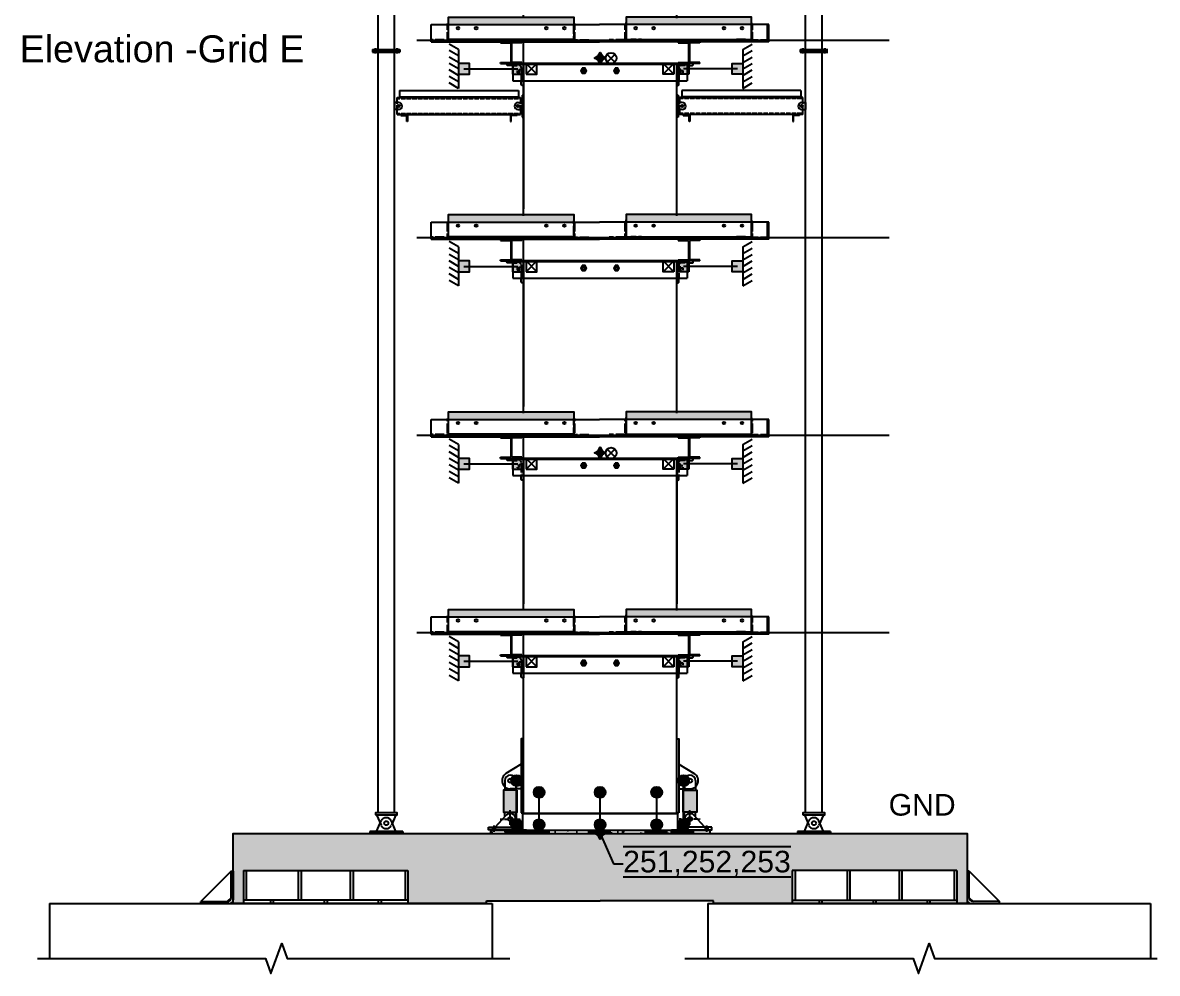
# Model space of a CAD drawing. Header units: millimetres. Extents: x -79526 to 153901, y -45620 to 21119.
# Drawn here: x 78664 to 89177, y -1340 to 7465 of the extents above; entities that cross this region are included whole.
import ezdxf
from ezdxf import colors
from ezdxf.entities.mleader import LeaderData, LeaderLine
from ezdxf.math import Vec2, Vec3

# ---------------------------------------------------------------- set-up
doc = ezdxf.new("R2010")
doc.units = ezdxf.units.MM
doc.header["$MEASUREMENT"] = 0
for name, pattern in [('ACAD_ISO02W100', [15, 12, -3]), ('CENTER', [50.8, 31.75, -6.35, 6.35, -6.35]), ('DASHED', [19.05, 12.7, -6.35])]:
    doc.linetypes.add(name, pattern=pattern)
for name, color, linetype in [('center', 7, 'CENTER'), ('colum', 154, 'Continuous'), ('Dashed', 7, 'DASHED'), ('greygrid', 252, 'CENTER'), ('Note', 7, 'Continuous'), ('Plot', 254, 'Continuous'), ('SolidLine', 7, 'Continuous'), ('truss', 250, 'Continuous')]:
    doc.layers.add(name, color=color, linetype=linetype)
doc.styles.get("Standard").update_dxf_attribs({"font": 'arial.ttf'})
pattern_1 = [(45, (4922.72226, -7307.97523), (-0.08838834765, 0.08838834765), [])]

# ---------------------------------------------------------------- blocks, each defined once
blk = doc.blocks.new('*U153')
at = {"true_color": 0xadddf7}
h = blk.add_hatch(color=141, dxfattribs=at)
h.dxf.hatch_style = 1
h.paths.add_polyline_path([(-1403, 740), (-1403, 670), (-243, 670), (-243, 740)])
h = blk.add_hatch(color=141, dxfattribs=at)
h.dxf.hatch_style = 1
h.paths.add_polyline_path([(243, 740), (243, 670), (1403, 670), (1403, 740)])
at = {"linetype": 'ACAD_ISO02W100', "ltscale": 0.2}
for p, q in [((-808, 291), (-748, 291)), ((-730, 273), (-730, 150)), ((730, 273), (730, 150)), ((808, 291), (748, 291))]:
    blk.add_line(p, q, dxfattribs=at)
at = {"layer": 'Note', "ltscale": 0.2}
for points in [[(-165, 266), (-178, 243), (-165, 221), (-139, 221), (-127, 243), (-139, 266)], [(139, 266), (127, 243), (139, 221), (165, 221), (178, 243), (165, 266)]]:
    blk.add_lwpolyline(points, close=True, dxfattribs=at)
at = {"layer": 'Plot', "lineweight": -2, "ltscale": 0.2}
for p, q in [((-711, 740), (-711, 1100)), ((711, 740), (711, 1100)), ((-711, -1100), (-711, 510)), ((711, -1100), (711, 310))]:
    blk.add_line(p, q, dxfattribs=at)
at = {"layer": 'Plot', "ltscale": 0.2}
for p, q in [((-1564, 670), (-6, 670)), ((-1564, 510), (-1564, 670)), ((1552, 670), (-6, 670)), ((1564, 670), (6, 670)), ((1552, 510), (1552, 670)), ((1564, 510), (1564, 670)), ((-1564, 520), (-1564, 625)), ((-1564, 510), (-1564, 615)), ((1552, 520), (1552, 625)), ((1552, 510), (1552, 615)), ((1564, 520), (1564, 625)), ((1564, 510), (1564, 615)), ((-1564, 520), (-6, 520)), ((-1564, 510), (-6, 510)), ((-924, 510), (-724, 510)), ((-924, 510), (-924, 500)), ((-924, 500), (-828, 500)), ((-828, 500), (-828, 320)), ((-724, 500), (-820, 500)), ((-820, 500), (-820, 320)), ((-724, 510), (-724, 500)), ((-634, 520), (-634, 510)), ((-626, 520), (-626, 510)), ((-617, 520), (-617, 510)), ((1552, 520), (-6, 520)), ((1552, 510), (-6, 510)), ((1564, 520), (6, 520)), ((1564, 510), (6, 510)), ((617, 520), (617, 510)), ((626, 520), (626, 510)), ((634, 520), (634, 510)), ((924, 510), (724, 510)), ((724, 510), (724, 500)), ((724, 500), (820, 500)), ((820, 500), (820, 320)), ((924, 500), (828, 500)), ((828, 500), (828, 320)), ((924, 510), (924, 500)), ((-924, 310), (-924, 320)), ((-924, 320), (-828, 320)), ((-724, 320), (-820, 320)), ((-776, 320), (-784, 320)), ((-724, 310), (-724, 320)), ((724, 310), (724, 320)), ((724, 320), (820, 320)), ((776, 320), (784, 320)), ((924, 320), (828, 320)), ((924, 310), (924, 320)), ((-924, 310), (-724, 310)), ((808, 310), (-808, 310)), ((-808, 310), (-808, 150)), ((808, 300), (-808, 300)), ((711, 310), (-711, 310)), ((924, 310), (724, 310)), ((808, 310), (808, 150)), ((808, 310), (808, 150)), ((-808, 150), (808, 150))]:
    blk.add_line(p, q, dxfattribs=at)
at = {"layer": 'Plot', "linetype": 'ACAD_ISO02W100', "ltscale": 0.2}
for p, q in [((-1413, 530), (-1413, 680)), ((-1403, 680), (-1413, 680)), ((-1403, 649), (-1413, 649)), ((-1403, 638), (-1413, 638)), ((-1403, 520), (-1403, 680)), ((-244, 520), (-244, 680)), ((-244, 680), (-234, 680)), ((-244, 649), (-234, 649)), ((-244, 638), (-234, 638)), ((-234, 530), (-234, 680)), ((234, 530), (234, 680)), ((244, 680), (234, 680)), ((244, 649), (234, 649)), ((244, 638), (234, 638)), ((244, 520), (244, 680)), ((1403, 520), (1403, 680)), ((1403, 680), (1413, 680)), ((1403, 649), (1413, 649)), ((1403, 638), (1413, 638)), ((1413, 530), (1413, 680)), ((-1413, 530), (-1563, 530)), ((-1563, 520), (-1563, 530)), ((-1538, 520), (-1538, 530)), ((-1529, 520), (-1529, 530)), ((-1520, 520), (-1520, 530)), ((-1452, 520), (-1452, 530)), ((-1443, 520), (-1443, 530)), ((-1434, 520), (-1434, 530)), ((-1403, 627), (-1413, 627)), ((-1364, 520), (-1364, 532)), ((-1364, 532), (-1264, 532)), ((-1264, 532), (-1264, 520)), ((-384, 520), (-384, 532)), ((-384, 532), (-284, 532)), ((-284, 532), (-284, 520)), ((-244, 627), (-234, 627)), ((-234, 530), (-84, 530)), ((-213, 520), (-213, 530)), ((-204, 520), (-204, 530)), ((-195, 520), (-195, 530)), ((-127, 520), (-127, 530)), ((-118, 520), (-118, 530)), ((-109, 520), (-109, 530)), ((-84, 520), (-84, 530)), ((234, 530), (84, 530)), ((84, 520), (84, 530)), ((109, 520), (109, 530)), ((118, 520), (118, 530)), ((127, 520), (127, 530)), ((195, 520), (195, 530)), ((204, 520), (204, 530)), ((213, 520), (213, 530)), ((244, 627), (234, 627)), ((384, 532), (284, 532)), ((284, 532), (284, 520)), ((384, 520), (384, 532)), ((1364, 532), (1264, 532)), ((1264, 532), (1264, 520)), ((1364, 520), (1364, 532)), ((1403, 627), (1413, 627)), ((1413, 530), (1563, 530)), ((1434, 520), (1434, 530)), ((1443, 520), (1443, 530)), ((1452, 520), (1452, 530)), ((1520, 520), (1520, 530)), ((1529, 520), (1529, 530)), ((1538, 520), (1538, 530)), ((1563, 520), (1563, 530)), ((-1403, 520), (-1563, 520)), ((-1537, 520), (-1537, 510)), ((-1529, 520), (-1529, 510)), ((-1520, 520), (-1520, 510)), ((-1452, 520), (-1452, 510)), ((-1444, 520), (-1444, 510)), ((-1435, 520), (-1435, 510)), ((-897, 520), (-897, 510)), ((-897, 510), (-897, 500)), ((-889, 520), (-889, 510)), ((-880, 520), (-880, 510)), ((-880, 500), (-880, 510)), ((-767, 520), (-767, 510)), ((-767, 510), (-767, 500)), ((-767, 510), (-767, 500)), ((-759, 500), (-767, 500)), ((-759, 520), (-759, 510)), ((-759, 510), (-759, 500)), ((-750, 520), (-750, 510)), ((-750, 500), (-750, 510)), ((-244, 520), (-84, 520)), ((-212, 520), (-212, 510)), ((-204, 520), (-204, 510)), ((-195, 520), (-195, 510)), ((-127, 520), (-127, 510)), ((-119, 520), (-119, 510)), ((-110, 520), (-110, 510)), ((244, 520), (84, 520)), ((110, 520), (110, 510)), ((119, 520), (119, 510)), ((127, 520), (127, 510)), ((195, 520), (195, 510)), ((204, 520), (204, 510)), ((212, 520), (212, 510)), ((750, 520), (750, 510)), ((750, 500), (750, 510)), ((759, 520), (759, 510)), ((759, 510), (759, 500)), ((759, 500), (767, 500)), ((767, 520), (767, 510)), ((767, 510), (767, 500)), ((767, 510), (767, 500)), ((880, 520), (880, 510)), ((880, 500), (880, 510)), ((889, 520), (889, 510)), ((897, 520), (897, 510)), ((897, 510), (897, 500)), ((1403, 520), (1563, 520)), ((1435, 520), (1435, 510)), ((1444, 520), (1444, 510)), ((1452, 520), (1452, 510)), ((1520, 520), (1520, 510)), ((1529, 520), (1529, 510)), ((1537, 520), (1537, 510)), ((-767, 310), (-767, 320)), ((-759, 320), (-767, 320)), ((-767, 310), (-767, 320)), ((-759, 310), (-759, 320)), ((-750, 320), (-750, 310)), ((750, 320), (750, 310)), ((759, 320), (767, 320)), ((759, 310), (759, 320)), ((767, 310), (767, 320)), ((767, 310), (767, 320)), ((-764, 310), (-773, 310)), ((-770, 300), (-770, 310)), ((-759, 300), (-759, 310)), ((-748, 300), (-748, 310)), ((748, 300), (748, 310)), ((759, 300), (759, 310)), ((764, 310), (773, 310)), ((770, 300), (770, 310))]:
    blk.add_line(p, q, dxfattribs=at)
at = {"layer": 'Plot', "ltscale": 0.2}
for points in [[(-243, 533), (-1403, 533), (-1403, 740), (-243, 740)], [(243, 533), (1403, 533), (1403, 740), (243, 740)]]:
    blk.add_lwpolyline(points, close=True, dxfattribs=at)
for points in [[(-808, 291), (-854, 291, -0.414214), (-863, 300), (-863, 310), (-711, 310), (-711, 107)], [(808, 291), (854, 291, 0.414214), (863, 300), (863, 310), (711, 310), (711, 107)], [(-711, 107), (-721, 107, -0.414214), (-730, 116), (-730, 150, 0.414214)], [(711, 107), (721, 107, 0.414214), (730, 116), (730, 150, -0.414214)]]:
    blk.add_lwpolyline(points, format="xyb", dxfattribs=at)
at = {"layer": 'Plot', "linetype": 'ACAD_ISO02W100', "ltscale": 0.2}
for points in [[(-730, 273, 0.414214), (-748, 291)], [(730, 273, -0.414214), (748, 291)]]:
    blk.add_lwpolyline(points, format="xyb", dxfattribs=at)
at = {"layer": 'Plot', "ltscale": 0.2}
for centre, radius in [((-1316, 637), 11), ((-1148, 637), 11), ((-1148, 637), 11), ((-498, 637), 11), ((-330, 637), 11), ((330, 637), 11), ((498, 637), 11), ((1148, 637), 11), ((1148, 637), 11), ((1316, 637), 11), ((-152, 243), 11.1), ((152, 243), 11.1)]:
    blk.add_circle(centre, radius, dxfattribs=at)
at = {"layer": 'SolidLine', "linetype": 'ACAD_ISO02W100', "ltscale": 0.2}
for p, q in [((-749, 245), (-768, 245)), ((-768, 245), (-768, 223)), ((-768, 223), (-749, 223)), ((-730, 234), (-749, 234)), ((730, 234), (749, 234)), ((749, 245), (768, 245)), ((768, 223), (749, 223)), ((768, 245), (768, 223))]:
    blk.add_line(p, q, dxfattribs=at)
for points in [[(-730, 215), (-749, 215), (-749, 253), (-730, 253)], [(730, 215), (749, 215), (749, 253), (730, 253)]]:
    blk.add_lwpolyline(points, close=True, dxfattribs=at)
blk = doc.blocks.new('*U152')
at = {"color": 0, "linetype": 'ByBlock', "lineweight": -2, "transparency": 16777216}
for p in [(0, 12801.6), (0, 10972.8), (0, 9144), (0, 7315.2), (0, 5486.4), (0, 3657.6), (0, 1828.8), (0, 0)]:
    blk.add_blockref('*U153', p, dxfattribs=at)

msp = doc.modelspace()

# ---------------------------------------------------------------- hatches: boundary and pattern name
h = msp.add_hatch(color=1)
h.dxf.hatch_style = 1
h.paths.add_polyline_path([(83996, 7157), (84014, 7189), (84033, 7157), (84066, 7138), (84033, 7119), (84014, 7087), (83996, 7119), (83963, 7138)])
h = msp.add_hatch(color=1)
h.dxf.hatch_style = 1
h.paths.add_polyline_path([(82703, 6987), (82803, 6987), (82803, 7087), (82703, 7087)])
h.paths.add_polyline_path([(83203, 6987), (83303, 6987), (83303, 7087), (83203, 7087)])
edge = h.paths.add_edge_path()
edge.add_line((82753, 7037), (83253, 7037))
h = msp.add_hatch(color=1)
h.dxf.hatch_style = 1
h.paths.add_polyline_path([(85337, 6987), (85237, 6987), (85237, 7087), (85337, 7087)])
h.paths.add_polyline_path([(84837, 6987), (84737, 6987), (84737, 7087), (84837, 7087)])
edge = h.paths.add_edge_path()
edge.add_line((85287, 7037), (84787, 7037))
h = msp.add_hatch(color=1)
h.dxf.hatch_style = 1
h.paths.add_polyline_path([(82703, 5158), (82803, 5158), (82803, 5258), (82703, 5258)])
h.paths.add_polyline_path([(83203, 5158), (83303, 5158), (83303, 5258), (83203, 5258)])
edge = h.paths.add_edge_path()
edge.add_line((82753, 5208), (83253, 5208))
h = msp.add_hatch(color=1)
h.dxf.hatch_style = 1
h.paths.add_polyline_path([(85337, 5158), (85237, 5158), (85237, 5258), (85337, 5258)])
h.paths.add_polyline_path([(84837, 5158), (84737, 5158), (84737, 5258), (84837, 5258)])
edge = h.paths.add_edge_path()
edge.add_line((85287, 5208), (84787, 5208))
h = msp.add_hatch(color=1)
h.dxf.hatch_style = 1
h.paths.add_polyline_path([(83996, 3499), (84014, 3532), (84033, 3499), (84066, 3480), (84033, 3462), (84014, 3429), (83996, 3462), (83963, 3480)])
h = msp.add_hatch(color=1)
h.dxf.hatch_style = 1
h.paths.add_polyline_path([(82703, 3329), (82803, 3329), (82803, 3429), (82703, 3429)])
h.paths.add_polyline_path([(83203, 3329), (83303, 3329), (83303, 3429), (83203, 3429)])
edge = h.paths.add_edge_path()
edge.add_line((82753, 3379), (83253, 3379))
h = msp.add_hatch(color=1)
h.dxf.hatch_style = 1
h.paths.add_polyline_path([(85337, 3329), (85237, 3329), (85237, 3429), (85337, 3429)])
h.paths.add_polyline_path([(84837, 3329), (84737, 3329), (84737, 3429), (84837, 3429)])
edge = h.paths.add_edge_path()
edge.add_line((85287, 3379), (84787, 3379))
h = msp.add_hatch(color=1)
h.dxf.hatch_style = 1
h.paths.add_polyline_path([(82703, 1500), (82803, 1500), (82803, 1600), (82703, 1600)])
h.paths.add_polyline_path([(83203, 1500), (83303, 1500), (83303, 1600), (83203, 1600)])
edge = h.paths.add_edge_path()
edge.add_line((82753, 1550), (83253, 1550))
h = msp.add_hatch(color=1)
h.dxf.hatch_style = 1
h.paths.add_polyline_path([(85337, 1500), (85237, 1500), (85237, 1600), (85337, 1600)])
h.paths.add_polyline_path([(84837, 1500), (84737, 1500), (84737, 1600), (84837, 1600)])
edge = h.paths.add_edge_path()
edge.add_line((85287, 1550), (84787, 1550))
h = msp.add_hatch()
h.set_pattern_fill('ANSI31', color=1)
h.set_pattern_definition(pattern_1)
edge = h.paths.add_edge_path()
edge.add_arc((83241, 446), 50, 180, 540, ccw=False)
edge = h.paths.add_edge_path()
edge.add_arc((83241, 37), 50, 180, 540, ccw=False)
h = msp.add_hatch()
h.set_pattern_fill('ANSI31', color=1)
h.set_pattern_definition(pattern_1)
edge = h.paths.add_edge_path()
edge.add_arc((84788, 446), 50, 0, 360)
edge = h.paths.add_edge_path()
edge.add_arc((84788, 37), 50, 0, 360)
h = msp.add_hatch()
h.set_pattern_fill('ANSI31', color=1)
h.set_pattern_definition([(45, (3584.33103, -7567.50449), (-0.08838834765, 0.08838834765), [])])
edge = h.paths.add_edge_path()
edge.add_arc((83449, 337), 50, 0, 360)
edge = h.paths.add_edge_path()
edge.add_arc((83449, 37), 50, 0, 360)
h = msp.add_hatch()
h.set_pattern_fill('ANSI31', color=1)
h.set_pattern_definition([(45, (4149.33942, -7567.50449), (-0.08838834765, 0.08838834765), [])])
edge = h.paths.add_edge_path()
edge.add_arc((84014, 337), 50, 0, 360)
edge = h.paths.add_edge_path()
edge.add_arc((84014, 37), 50, 0, 360)
h = msp.add_hatch()
h.set_pattern_fill('ANSI31', color=1)
h.set_pattern_definition([(45, (4674.17323, -7567.50449), (-0.08838834765, 0.08838834765), [])])
edge = h.paths.add_edge_path()
edge.add_arc((84539, 337), 50, 0, 360)
edge = h.paths.add_edge_path()
edge.add_arc((84539, 37), 50, 0, 360)
h = msp.add_hatch(color=1)
h.dxf.hatch_style = 1
h.paths.add_polyline_path([(83996, -26), (84014, 7), (84033, -26), (84066, -44), (84033, -63), (84014, -96), (83996, -63), (83963, -44)])
at = {"layer": 'Plot', "ltscale": 0.1}
h = msp.add_hatch(color=9, dxfattribs=at)
h.dxf.hatch_style = 1
h.paths.add_polyline_path([(83119, 357), (83182, 357), (83182, 153), (83119, 153)])
h.paths.add_polyline_path([(83182, 357), (83246, 357), (83246, 153), (83182, 153)])
h = msp.add_hatch(color=9, dxfattribs=at)
h.dxf.hatch_style = 1
h.paths.add_polyline_path([(84910, 357), (84847, 357), (84847, 153), (84910, 153)])
h.paths.add_polyline_path([(84847, 357), (84783, 357), (84783, 153), (84847, 153)])
h = msp.add_hatch(color=9, dxfattribs=at)
h.dxf.hatch_style = 1
h.paths.add_polyline_path([(82033, -44), (81881, -44), (80614, -44), (80614, -694), (80710, -694), (80710, -389), (82033, -389)])
h.paths.add_polyline_path([(83303, -44), (82033, -44), (82033, -389), (82234, -389), (82234, -694), (82963, -694), (82963, -669), (83303, -669)])
h.paths.add_polyline_path([(84014, -44), (83303, -44), (83303, -669), (84014, -669)])
h.paths.add_polyline_path([(84726, -44), (84014, -44), (84014, -669), (84726, -669)])
h.paths.add_polyline_path([(85996, -44), (84726, -44), (84726, -669), (85065, -669), (85065, -694), (85795, -694), (85795, -389), (85821, -389), (85996, -389)])
h.paths.add_polyline_path([(87414, -44), (85996, -44), (85996, -389), (87319, -389), (87319, -694), (87414, -694)])
h = msp.add_hatch(dxfattribs=at)
h.set_pattern_fill('AR-CONC', color=256, scale=0.9)
h.set_pattern_definition([(50, (151568.3, -172734.33), (163.9662, -14.34518), [17.145, -188.595]), (355, (151568.3, -172734.33), (-31.71908, 171.95116), [13.716, -150.87653]), (100.45144, (151581.96, -172735.53), (132.24712, 157.60598), [14.57101, -160.28122]), (46.1842, (151568.3, -172688.61), (243.97114, -37.8381), [25.7175, -282.8925]), (96.63556, (151588.63, -172691.77), (213.66372, 222.6835), [21.85652, -240.42205]), (351.18415, (151568.3, -172688.61), (213.66372, 222.6835), [20.57397, -226.31376]), (21, (151591.16, -172700.04), (136.45295, -92.03868), [17.145, -188.595]), (326, (151591.16, -172700.04), (55.62183, 165.76917), [13.716, -150.876]), (71.451445, (151602.53, -172707.71), (192.07478, 73.73049), [14.57101, -160.28094]), (37.5, (151568.3, -172734.335), (2.779743, 76.099535), [0, -149.0472, 0, -153.162, 0, -151.4475]), (7.5, (151568.3, -172734.335), (60.137696, 90.162517), [0, -87.3252, 0, -145.6182, 0, -57.7215]), (327.5, (151517.32, -172734.335), (122.031536, -5.15587), [0, -57.15, 0, -178.308, 0, -236.601]), (317.5, (151494.46, -172734.33), (133.316263, 22.88384), [0, -74.295, 0, -118.4148, 0, -168.021])])
h.paths.add_polyline_path([(85030, -44), (85030, -13), (82998, -13), (82998, -44)])

# ---------------------------------------------------------------- linework, layer by layer
at = {"color": 1}
for p, q in [((82703, 7217), (82617, 7267)), ((85337, 7217), (85423, 7267)), ((82703, 7157), (82617, 7207)), ((82703, 7217), (82703, 7037)), ((85337, 7217), (85337, 7037)), ((85337, 7157), (85423, 7207)), ((82703, 7097), (82617, 7147)), ((82703, 7037), (82617, 7087)), ((83429, 7087), (83329, 6987)), ((83329, 7087), (83429, 6987)), ((84599, 7087), (84699, 6987)), ((84699, 7087), (84599, 6987)), ((85337, 7097), (85423, 7147)), ((85337, 7037), (85423, 7087)), ((82703, 6977), (82617, 7027)), ((82703, 6917), (82617, 6967)), ((82703, 7037), (82703, 6857)), ((82753, 7037), (83253, 7037)), ((83303, 7037), (83303, 5740)), ((85287, 7037), (84787, 7037)), ((85337, 7037), (85337, 6857)), ((85337, 6977), (85423, 7027)), ((85337, 6917), (85423, 6967)), ((82703, 6857), (82617, 6907)), ((85337, 6857), (85423, 6907)), ((82703, 5388), (82617, 5438)), ((82703, 5328), (82617, 5378)), ((82703, 5388), (82703, 5208)), ((85337, 5388), (85423, 5438)), ((85337, 5388), (85337, 5208)), ((85337, 5328), (85423, 5378)), ((82703, 5268), (82617, 5318)), ((82703, 5208), (82617, 5258)), ((83429, 5258), (83329, 5158)), ((83329, 5258), (83429, 5158)), ((84599, 5258), (84699, 5158)), ((84699, 5258), (84599, 5158)), ((85337, 5268), (85423, 5318)), ((85337, 5208), (85423, 5258)), ((82703, 5148), (82617, 5198)), ((82703, 5208), (82703, 5028)), ((82753, 5208), (83253, 5208)), ((83303, 5208), (83303, 3911)), ((85287, 5208), (84787, 5208)), ((85337, 5208), (85337, 5028)), ((85337, 5148), (85423, 5198)), ((82703, 5088), (82617, 5138)), ((82703, 5028), (82617, 5078)), ((85337, 5088), (85423, 5138)), ((85337, 5028), (85423, 5078)), ((82703, 3559), (82617, 3609)), ((85337, 3559), (85423, 3609)), ((82703, 3499), (82617, 3549)), ((82703, 3439), (82617, 3489)), ((82703, 3559), (82703, 3379)), ((85337, 3559), (85337, 3379)), ((85337, 3499), (85423, 3549)), ((85337, 3439), (85423, 3489)), ((82703, 3379), (82617, 3429)), ((82703, 3319), (82617, 3369)), ((82703, 3379), (82703, 3199)), ((82753, 3379), (83253, 3379)), ((83303, 3379), (83303, 2082)), ((83429, 3429), (83329, 3329)), ((83329, 3429), (83429, 3329)), ((84599, 3429), (84699, 3329)), ((84699, 3429), (84599, 3329)), ((84726, 3379), (84726, 2082)), ((85287, 3379), (84787, 3379)), ((85337, 3379), (85423, 3429)), ((85337, 3379), (85337, 3199)), ((85337, 3319), (85423, 3369)), ((82703, 3259), (82617, 3309)), ((85337, 3259), (85423, 3309)), ((82703, 3199), (82617, 3249)), ((85337, 3199), (85423, 3249)), ((82703, 1730), (82617, 1780)), ((82703, 1670), (82617, 1720)), ((82703, 1730), (82703, 1550)), ((85337, 1730), (85423, 1780)), ((85337, 1730), (85337, 1550)), ((85337, 1670), (85423, 1720)), ((82703, 1610), (82617, 1660)), ((82703, 1550), (82617, 1600)), ((83429, 1600), (83329, 1500)), ((83329, 1600), (83429, 1500)), ((84599, 1600), (84699, 1500)), ((84699, 1600), (84599, 1500)), ((85337, 1610), (85423, 1660)), ((85337, 1550), (85423, 1600)), ((82703, 1490), (82617, 1540)), ((82703, 1430), (82617, 1480)), ((82703, 1550), (82703, 1370)), ((82753, 1550), (83253, 1550)), ((85287, 1550), (84787, 1550)), ((85337, 1550), (85337, 1370)), ((85337, 1490), (85423, 1540)), ((85337, 1430), (85423, 1480)), ((82703, 1370), (82617, 1420)), ((85337, 1370), (85423, 1420)), ((83241, 37), (83241, 445)), ((84788, 37), (84788, 445)), ((83449, 37), (83449, 337)), ((84014, 37), (84014, 337)), ((84539, 37), (84539, 337)), ((83333, -13), (83133, -13)), ((83135, -13), (83135, -38)), ((83147, -13), (83147, -38)), ((83159, -13), (83159, -38)), ((83171, -13), (83171, -38)), ((83183, -13), (83183, -38)), ((83195, -13), (83195, -38)), ((83207, -13), (83207, -38)), ((83219, -13), (83219, -38)), ((83231, -13), (83231, -38)), ((83243, -13), (83243, -38)), ((83255, -13), (83255, -38)), ((83267, -13), (83267, -38)), ((83279, -13), (83279, -38)), ((83291, -13), (83291, -38)), ((83303, -13), (83303, -38)), ((83315, -13), (83315, -38)), ((83324, -13), (83324, -38)), ((83333, -13), (83333, -38)), ((83341, -13), (83341, -38)), ((83353, -13), (83353, -38)), ((83365, -13), (83365, -38)), ((83377, -13), (83377, -38)), ((83389, -13), (83389, -38)), ((83401, -13), (83401, -38)), ((83413, -13), (83413, -38)), ((83425, -13), (83425, -38)), ((83437, -13), (83437, -38)), ((83449, -13), (83449, -38)), ((83461, -13), (83461, -38)), ((83473, -13), (83473, -38)), ((83485, -13), (83485, -38)), ((83497, -13), (83497, -38)), ((83509, -13), (83509, -38)), ((83521, -13), (83521, -38)), ((83530, -13), (83530, -38)), ((83539, -13), (83539, -38)), ((83906, -13), (83906, -38)), ((83918, -13), (83918, -38)), ((83930, -13), (83930, -38)), ((83942, -13), (83942, -38)), ((83954, -13), (83954, -38)), ((83966, -13), (83966, -38)), ((83978, -13), (83978, -38)), ((83990, -13), (83990, -38)), ((84002, -13), (84002, -38)), ((84014, -13), (84014, -38)), ((84026, -13), (84026, -38)), ((84038, -13), (84038, -38)), ((84050, -13), (84050, -38)), ((84062, -13), (84062, -38)), ((84074, -13), (84074, -38)), ((84086, -13), (84086, -38)), ((84095, -13), (84095, -38)), ((84104, -13), (84104, -38)), ((84431, -13), (84431, -38)), ((84443, -13), (84443, -38)), ((84455, -13), (84455, -38)), ((84467, -13), (84467, -38)), ((84479, -13), (84479, -38)), ((84491, -13), (84491, -38)), ((84503, -13), (84503, -38)), ((84515, -13), (84515, -38)), ((84527, -13), (84527, -38)), ((84539, -13), (84539, -38)), ((84551, -13), (84551, -38)), ((84563, -13), (84563, -38)), ((84575, -13), (84575, -38)), ((84587, -13), (84587, -38)), ((84599, -13), (84599, -38)), ((84611, -13), (84611, -38)), ((84620, -13), (84620, -38)), ((84629, -13), (84629, -38)), ((84876, -13), (84676, -13)), ((84678, -13), (84678, -38)), ((84690, -13), (84690, -38)), ((84702, -13), (84702, -38)), ((84714, -13), (84714, -38)), ((84726, -13), (84726, -38)), ((84738, -13), (84738, -38)), ((84750, -13), (84750, -38)), ((84762, -13), (84762, -38)), ((84774, -13), (84774, -38)), ((84786, -13), (84786, -38)), ((84798, -13), (84798, -38)), ((84810, -13), (84810, -38)), ((84822, -13), (84822, -38)), ((84834, -13), (84834, -38)), ((84846, -13), (84846, -38)), ((84858, -13), (84858, -38)), ((84867, -13), (84867, -38)), ((84876, -13), (84876, -38))]:
    msp.add_line(p, q, dxfattribs=at)
at = {"color": 5}
for p, q in [((84151, 7172), (84080, 7101)), ((84080, 7172), (84151, 7101)), ((84151, 3515), (84080, 3444)), ((84080, 3515), (84151, 3444))]:
    msp.add_line(p, q, dxfattribs=at)
for p, q in [((83963, 7138), (84066, 7138)), ((84066, 7138), (84066, 7138)), ((83963, 3480), (84066, 3480)), ((84066, 3480), (84066, 3480)), ((84014, 7), (84014, -95)), ((83963, -44), (84066, -44))]:
    msp.add_line(p, q)
for points in [[(83996, 7157), (84014, 7189), (84033, 7157), (84066, 7138), (84033, 7119), (84014, 7087), (83996, 7119), (83963, 7138), (83996, 7157)], [(83996, 3499), (84014, 3532), (84033, 3499), (84066, 3480), (84033, 3462), (84014, 3429), (83996, 3462), (83963, 3480), (83996, 3499)], [(83996, -26), (84014, 7), (84033, -26), (84066, -44), (84033, -63), (84014, -96), (83996, -63), (83963, -44), (83996, -26)]]:
    msp.add_lwpolyline(points)
at = {"color": 1}
for points in [[(82703, 6987), (82803, 6987), (82803, 7087), (82703, 7087)], [(83203, 6987), (83303, 6987), (83303, 7087), (83203, 7087)], [(83329, 6987), (83429, 6987), (83429, 7087), (83329, 7087)], [(84699, 6987), (84599, 6987), (84599, 7087), (84699, 7087)], [(84837, 6987), (84737, 6987), (84737, 7087), (84837, 7087)], [(85337, 6987), (85237, 6987), (85237, 7087), (85337, 7087)], [(82703, 5158), (82803, 5158), (82803, 5258), (82703, 5258)], [(83203, 5158), (83303, 5158), (83303, 5258), (83203, 5258)], [(83329, 5158), (83429, 5158), (83429, 5258), (83329, 5258)], [(84699, 5158), (84599, 5158), (84599, 5258), (84699, 5258)], [(84837, 5158), (84737, 5158), (84737, 5258), (84837, 5258)], [(85337, 5158), (85237, 5158), (85237, 5258), (85337, 5258)], [(82703, 3329), (82803, 3329), (82803, 3429), (82703, 3429)], [(83203, 3329), (83303, 3329), (83303, 3429), (83203, 3429)], [(83329, 3329), (83429, 3329), (83429, 3429), (83329, 3429)], [(84699, 3329), (84599, 3329), (84599, 3429), (84699, 3429)], [(84837, 3329), (84737, 3329), (84737, 3429), (84837, 3429)], [(85337, 3329), (85237, 3329), (85237, 3429), (85337, 3429)], [(82703, 1500), (82803, 1500), (82803, 1600), (82703, 1600)], [(83203, 1500), (83303, 1500), (83303, 1600), (83203, 1600)], [(83329, 1500), (83429, 1500), (83429, 1600), (83329, 1600)], [(84699, 1500), (84599, 1500), (84599, 1600), (84699, 1600)], [(84837, 1500), (84737, 1500), (84737, 1600), (84837, 1600)], [(85337, 1500), (85237, 1500), (85237, 1600), (85337, 1600)]]:
    msp.add_lwpolyline(points, close=True, dxfattribs=at)
at = {"color": 5}
for centre in [(84116, 7137), (84116, 3479)]:
    msp.add_circle(centre, 50, dxfattribs=at)
at = {"color": 1}
for centre in [(83241, 445), (84788, 445), (83449, 337), (84014, 337), (84539, 337), (83241, 37), (83449, 37), (84014, 37), (84539, 37), (84788, 37)]:
    msp.add_circle(centre, 50, dxfattribs=at)
at = {"layer": 'center', "linetype": 'ACAD_ISO02W100', "ltscale": 0.1}
for p, q in [((83182, 34), (83182, 172)), ((84847, 34), (84847, 172)), ((83088, 89), (83283, 89)), ((84941, 89), (84746, 89))]:
    msp.add_line(p, q, dxfattribs=at)
at = {"layer": 'center', "ltscale": 0.1}
for p, q in [((83030, 30), (83030, -29)), ((83233, 30), (83233, -29)), ((84796, 30), (84796, -29)), ((84999, 30), (84999, -29))]:
    msp.add_line(p, q, dxfattribs=at)
at = {"layer": 'colum'}
for p, q in [((81957, 7217), (81957, 14446)), ((82110, 7217), (82110, 14446)), ((85919, 7217), (85919, 14446)), ((86072, 7217), (86072, 14446)), ((81957, 146), (81957, 7192)), ((82109, 146), (82109, 7192)), ((85919, 146), (85919, 7192)), ((86072, 146), (86072, 7192))]:
    msp.add_line(p, q, dxfattribs=at)
at = {"layer": 'Dashed', "ltscale": 0.1}
for p, q in [((83017, 13), (83017, -13)), ((83042, 13), (83042, -13)), ((83220, 13), (83220, -13)), ((83246, 13), (83246, -13)), ((84783, 13), (84783, -13)), ((84809, 13), (84809, -13)), ((84987, 13), (84987, -13)), ((85012, 13), (85012, -13)), ((80959, -662), (80959, -694)), ((80985, -662), (80985, -694)), ((81459, -662), (81459, -694)), ((81485, -662), (81485, -694)), ((81959, -662), (81959, -694)), ((81985, -662), (81985, -694)), ((86044, -662), (86044, -694)), ((86070, -662), (86070, -694)), ((86544, -662), (86544, -694)), ((86570, -662), (86570, -694)), ((87044, -662), (87044, -694)), ((87070, -662), (87070, -694))]:
    msp.add_line(p, q, dxfattribs=at)
at = {"layer": 'greygrid', "linetype": 'CENTER', "ltscale": 0.1}
for p, q in [((82316, 7303), (86693, 7303)), ((82316, 5474), (86693, 5474)), ((82316, 3645), (86693, 3645)), ((82316, 1816), (86693, 1816))]:
    msp.add_line(p, q, dxfattribs=at)
at = {"layer": 'Note'}
for p, q in [((83299, 140), (84730, 140)), ((82998, -13), (82998, -44)), ((82998, -13), (85030, -13)), ((82998, -44), (85030, -44)), ((85030, -13), (85030, -44)), ((80595, -394), (80314, -675)), ((80595, -640), (80595, -394)), ((80595, -394), (80614, -394)), ((80614, -394), (80614, -659)), ((87414, -394), (87414, -659)), ((87433, -394), (87414, -394)), ((87433, -640), (87433, -394)), ((87433, -394), (87714, -675)), ((80314, -694), (80314, -675)), ((80314, -675), (80558, -675)), ((80577, -694), (80314, -694)), ((80595, -640), (80558, -675)), ((87433, -640), (87471, -675)), ((87452, -694), (87714, -694)), ((87714, -675), (87471, -675)), ((87714, -694), (87714, -675))]:
    msp.add_line(p, q, dxfattribs=at)
at = {"layer": 'Note', "ltscale": 0.1}
for centre in [(83182, 445), (84847, 445), (83182, 89), (84847, 89), (82033, 51), (82033, 51), (85996, 51), (85996, 51)]:
    msp.add_circle(centre, 19.1, dxfattribs=at)
for centre, start, end in [((83182, 89), 0, 137.2612), ((84847, 89), 42.7388, 180)]:
    msp.add_arc(centre, 50.8, start, end, dxfattribs=at)
at = {"layer": 'Note'}
for centre, start, end in [((80558, -637), 270, 355.0344), ((80577, -656), 270, 355.0344), ((87452, -656), 184.9656, 270), ((87471, -637), 184.9656, 270)]:
    msp.add_arc(centre, 38.1, start, end, dxfattribs=at)
at = {"layer": 'Plot'}
for p, q in [((81906, 7217), (82160, 7217)), ((81906, 7217), (81906, 7204)), ((81906, 7204), (82160, 7204)), ((81906, 7204), (81906, 7192)), ((81906, 7192), (82160, 7192)), ((82160, 7217), (82160, 7204)), ((82160, 7204), (82160, 7192)), ((85869, 7217), (86123, 7217)), ((85869, 7217), (85869, 7204)), ((85869, 7204), (86123, 7204)), ((85869, 7204), (85869, 7192)), ((85869, 7192), (86123, 7192)), ((83284, 598), (83142, 510)), ((84745, 598), (84887, 510)), ((81944, 127), (81987, 31)), ((82122, 127), (82080, 31)), ((85907, 127), (85949, 31)), ((86085, 127), (86042, 31)), ((81944, -25), (81987, 71)), ((82122, -25), (82080, 71)), ((85907, -25), (85949, 71)), ((86085, -25), (86042, 71)), ((80710, -389), (82234, -389)), ((80710, -389), (80735, -389)), ((81218, -389), (81218, -662)), ((81243, -389), (81243, -662)), ((81700, -389), (81700, -662)), ((81726, -389), (81726, -662)), ((82208, -389), (82234, -389)), ((87319, -389), (85795, -389)), ((85821, -389), (85795, -389)), ((86303, -389), (86303, -662)), ((86329, -389), (86329, -662)), ((86786, -389), (86786, -662)), ((86811, -389), (86811, -662)), ((87319, -389), (87294, -389)), ((78914, -694), (83014, -694)), ((78914, -694), (78914, -1202)), ((82234, -662), (80710, -662)), ((82234, -694), (80710, -694)), ((83014, -694), (83014, -1202)), ((85014, -694), (89114, -694)), ((85014, -694), (85014, -1202)), ((85795, -662), (87319, -662)), ((85795, -694), (87319, -694)), ((89114, -694), (89114, -1202))]:
    msp.add_line(p, q, dxfattribs=at)
at = {"layer": 'Plot', "linetype": 'ACAD_ISO02W100', "ltscale": 0.05}
for p, q in [((81923, 7192), (81923, 7217)), ((81940, 7192), (81940, 7217)), ((82126, 7192), (82126, 7217)), ((82144, 7192), (82144, 7217)), ((85885, 7192), (85885, 7217)), ((85903, 7192), (85903, 7217)), ((86089, 7192), (86089, 7217)), ((86106, 7192), (86106, 7217)), ((81910, -44), (81910, -25)), ((81919, -35), (81919, -20)), ((81919, -35), (81919, -50)), ((81928, -44), (81928, -25)), ((82139, -44), (82139, -25)), ((82148, -35), (82148, -20)), ((82148, -35), (82148, -50)), ((82156, -44), (82156, -25)), ((85873, -44), (85873, -25)), ((85881, -35), (85881, -20)), ((85881, -35), (85881, -50)), ((85890, -44), (85890, -25)), ((86101, -44), (86101, -25)), ((86110, -35), (86110, -20)), ((86110, -35), (86110, -50)), ((86119, -44), (86119, -25))]:
    msp.add_line(p, q, dxfattribs=at)
at = {"layer": 'Plot', "linetype": 'ACAD_ISO02W100', "ltscale": 0.2}
for p, q in [((81932, 7229), (81932, 7179)), ((81932, 7179), (81932, 7229)), ((82135, 7229), (82135, 7179)), ((82135, 7179), (82135, 7229)), ((85894, 7229), (85894, 7179)), ((85894, 7179), (85894, 7229)), ((86097, 7229), (86097, 7179)), ((86097, 7179), (86097, 7229))]:
    msp.add_line(p, q, dxfattribs=at)
at = {"layer": 'Plot', "ltscale": 0.1}
for p, q in [((82156, 6836), (83257, 6836)), ((82156, 6836), (82156, 6772)), ((83257, 6836), (83257, 6772)), ((85873, 6836), (84772, 6836)), ((84772, 6836), (84772, 6772)), ((85873, 6836), (85873, 6772)), ((82156, 6779), (83257, 6779)), ((82156, 6772), (83257, 6772)), ((85873, 6779), (84772, 6779)), ((85873, 6772), (84772, 6772)), ((82110, 6725), (82110, 6661)), ((85919, 6725), (85919, 6661)), ((82167, 6614), (82230, 6614)), ((82167, 6607), (82167, 6614)), ((82167, 6607), (82224, 6607)), ((82224, 6550), (82224, 6607)), ((82230, 6550), (82224, 6550)), ((82230, 6614), (82230, 6550)), ((83183, 6614), (83183, 6550)), ((83246, 6614), (83183, 6614)), ((83183, 6550), (83189, 6550)), ((83189, 6550), (83189, 6607)), ((83246, 6607), (83189, 6607)), ((83246, 6607), (83246, 6614)), ((84783, 6614), (84846, 6614)), ((84783, 6607), (84783, 6614)), ((84783, 6607), (84840, 6607)), ((84840, 6550), (84840, 6607)), ((84846, 6550), (84840, 6550)), ((84846, 6614), (84846, 6550)), ((85862, 6614), (85799, 6614)), ((85799, 6614), (85799, 6550)), ((85799, 6550), (85805, 6550)), ((85805, 6550), (85805, 6607)), ((85862, 6607), (85805, 6607)), ((85862, 6607), (85862, 6614)), ((84014, -13), (84014, 140)), ((82186, -25), (81881, -25)), ((81881, -25), (81881, -44)), ((82186, -44), (81881, -44)), ((81944, -25), (82122, -25)), ((82186, -25), (82186, -44)), ((86148, -25), (85843, -25)), ((85843, -25), (85843, -44)), ((86148, -44), (85843, -44)), ((85907, -25), (86085, -25)), ((86148, -25), (86148, -44)), ((82963, -694), (82963, -669)), ((82963, -669), (84014, -669)), ((85065, -669), (84014, -669)), ((85065, -694), (85065, -669))]:
    msp.add_line(p, q, dxfattribs=at)
at = {"layer": 'Plot'}
for points in [[(81932, 127), (82135, 127), (82135, 146), (81932, 146)], [(85894, 127), (86097, 127), (86097, 146), (85894, 146)]]:
    msp.add_lwpolyline(points, close=True, dxfattribs=at)
msp.add_lwpolyline([(82963, -694), (80614, -694), (80614, -44), (87414, -44), (87414, -694), (85065, -694)], dxfattribs=at)
at = {"layer": 'Plot', "color": 7}
for points in [[(78800, -1202), (80914, -1202), (80964, -1340), (81064, -1065), (81114, -1202), (83177, -1202)], [(84800, -1202), (86914, -1202), (86964, -1340), (87064, -1065), (87114, -1202), (89177, -1202)]]:
    msp.add_lwpolyline(points, dxfattribs=at)
at = {"layer": 'Plot'}
for centre, start, end in [((83182, 445), 121.6966, 272.8107), ((84847, 445), 267.1893, 58.3034)]:
    msp.add_arc(centre, 76.2, start, end, dxfattribs=at)
at = {"layer": 'Plot', "ltscale": 0.1}
for centre, start, end in [((82033, 51), 23.6857, 156.3141), ((82033, 51), 203.6857, 336.3141), ((85996, 51), 23.6857, 156.3141), ((85996, 51), 203.6857, 336.3141)]:
    msp.add_arc(centre, 50.8, start, end, dxfattribs=at)
at = {"layer": 'SolidLine', "ltscale": 0.1}
for p, q in [((83131, 445), (83131, 357)), ((83233, 445), (83233, 357)), ((84796, 445), (84796, 357)), ((84897, 445), (84897, 357)), ((83284, 369), (83182, 369)), ((84745, 369), (84847, 369)), ((83131, 110), (83131, 153)), ((83233, 94), (83233, 153)), ((84796, 94), (84796, 153)), ((84897, 110), (84897, 153))]:
    msp.add_line(p, q, dxfattribs=at)
at = {"layer": 'SolidLine'}
for p, q in [((83042, 13), (83145, 124)), ((84986, 13), (84884, 124)), ((83233, 90), (83233, 13)), ((84796, 90), (84796, 13)), ((80710, -389), (80710, -694)), ((80735, -389), (80735, -662)), ((82208, -389), (82208, -662)), ((82234, -389), (82234, -694)), ((85795, -389), (85795, -694)), ((85821, -389), (85821, -662)), ((87294, -389), (87294, -662)), ((87319, -389), (87319, -694))]:
    msp.add_line(p, q, dxfattribs=at)
at = {"layer": 'SolidLine', "lineweight": -2}
for points in [[(83284, 147), (83303, 147), (83303, 832), (83284, 832)], [(84745, 147), (84726, 147), (84726, 832), (84745, 832)], [(83246, 357), (83119, 357), (83119, 153), (83246, 153)], [(84783, 357), (84910, 357), (84910, 153), (84783, 153)]]:
    msp.add_lwpolyline(points, close=True, dxfattribs=at)
at = {"layer": 'SolidLine'}
for points in [[(83294, -13), (84735, -13), (84735, 140), (83294, 140)], [(82979, 13), (83284, 13), (83284, -12), (82979, -12)], [(85050, 13), (84745, 13), (84745, -12), (85050, -12)]]:
    msp.add_lwpolyline(points, close=True, dxfattribs=at)
at = {"layer": 'SolidLine', "ltscale": 0.1}
for centre in [(83182, 445), (84847, 445)]:
    msp.add_circle(centre, 19.1, dxfattribs=at)
for centre in [(83182, 445), (84847, 445)]:
    msp.add_arc(centre, 50.8, 0, 180, dxfattribs=at)
at = {"layer": 'truss'}
for p, q in [((82135, 6772), (83278, 6772)), ((82135, 6725), (82135, 6772)), ((83278, 6772), (83278, 6725)), ((83291, 6793), (83291, 6590)), ((83291, 6793), (83303, 6793)), ((83291, 6792), (83291, 6772)), ((83291, 6775), (83303, 6775)), ((83291, 6760), (83303, 6760)), ((84738, 6793), (84726, 6793)), ((84738, 6775), (84726, 6775)), ((84738, 6760), (84726, 6760)), ((84738, 6793), (84738, 6590)), ((84738, 6792), (84738, 6772)), ((85894, 6772), (84751, 6772)), ((84751, 6772), (84751, 6725)), ((85894, 6725), (85894, 6772)), ((82148, 6725), (82110, 6725)), ((82148, 6661), (82110, 6661)), ((82135, 6614), (82135, 6661)), ((83253, 6725), (83291, 6725)), ((83253, 6661), (83291, 6661)), ((83278, 6661), (83278, 6614)), ((84776, 6725), (84738, 6725)), ((84776, 6661), (84738, 6661)), ((84751, 6661), (84751, 6614)), ((85881, 6725), (85919, 6725)), ((85881, 6661), (85919, 6661)), ((85894, 6614), (85894, 6661)), ((82135, 6614), (83278, 6614)), ((83291, 6621), (83303, 6621)), ((83291, 6605), (83303, 6605)), ((83291, 6590), (83303, 6590)), ((84738, 6621), (84726, 6621)), ((84738, 6605), (84726, 6605)), ((84738, 6590), (84726, 6590)), ((85894, 6614), (84751, 6614))]:
    msp.add_line(p, q, dxfattribs=at)
at = {"layer": 'truss', "linetype": 'ACAD_ISO02W100', "ltscale": 0.1}
for p, q in [((82135, 6763), (83278, 6763)), ((85894, 6763), (84751, 6763)), ((82135, 6661), (82135, 6725)), ((82135, 6623), (83278, 6623)), ((83278, 6661), (83278, 6725)), ((84751, 6661), (84751, 6725)), ((85894, 6623), (84751, 6623)), ((85894, 6661), (85894, 6725))]:
    msp.add_line(p, q, dxfattribs=at)
at = {"layer": 'truss'}
for centre in [(82148, 6693), (83253, 6693), (84776, 6693), (85881, 6693)]:
    msp.add_circle(centre, 11, dxfattribs=at)
for centre, start, end in [((82148, 6693), 270, 90), ((83253, 6693), 90, 270), ((84776, 6693), 270, 90), ((85881, 6693), 90, 270)]:
    msp.add_arc(centre, 31.8, start, end, dxfattribs=at)

# ---------------------------------------------------------------- block references
msp.add_blockref('*U152', (84014, 1291))

# ---------------------------------------------------------------- texts
at = {"layer": 'greygrid', "lineweight": -2, "ltscale": 0.2, "insert": (79955, 7221), "char_height": 250, "attachment_point": 5}
msp.add_mtext_dynamic_manual_height_columns('Elevation -Grid E', width=5195.11, gutter_width=50, heights=[0], dxfattribs=at)
at = {"layer": 'greygrid', "linetype": 'CENTER', "ltscale": 0.2, "insert": (86688, 321), "char_height": 200, "attachment_point": 1}
msp.add_mtext_dynamic_manual_height_columns('GND', width=2.53, gutter_width=1, heights=[0], dxfattribs=at)

# ---------------------------------------------------------------- leaders
ml = msp.add_multileader_mtext('Standard')
ml.set_content('{\\L\\O251,252,253}', color=256)
ml.set_leader_properties()
ml.build(insert=Vec2(0, 0))
ml.multileader.update_dxf_attribs({"dogleg_length": 0.36, "arrow_head_size": 0.18})
ctx = ml.context
ctx.base_point, ctx.char_height, ctx.arrow_head_size, ctx.landing_gap_size, ctx.plane_origin = Vec3(84228, -325), 200, 0.18, 0, Vec3(83476, -31)
notes = []
notes.append((ctx, [(0, (1, 1, 0), (84137, -325), (1, 0), 90.6, [(0, [(84014, -44)], 0, [])])]))
ctx.mtext.insert, ctx.mtext.defined_height, ctx.mtext.flow_direction = Vec3(84228, -205), 97.4, 5
for ctx, leaders in notes:
    for number, flags, end, landing, length, lines in leaders:
        leader = LeaderData()
        leader.index, (leader.has_last_leader_line, leader.has_dogleg_vector, leader.attachment_direction) = number, flags
        leader.last_leader_point, leader.dogleg_vector, leader.dogleg_length = Vec3(end), Vec3(landing), length
        for number, points, colour, breaks in lines:
            line = LeaderLine()
            line.index, line.vertices, line.color, line.breaks = number, Vec3.list(points), colors.encode_raw_color(colour), breaks
            leader.lines.append(line)
        ctx.leaders.append(leader)

doc.saveas('drawing.dxf')
